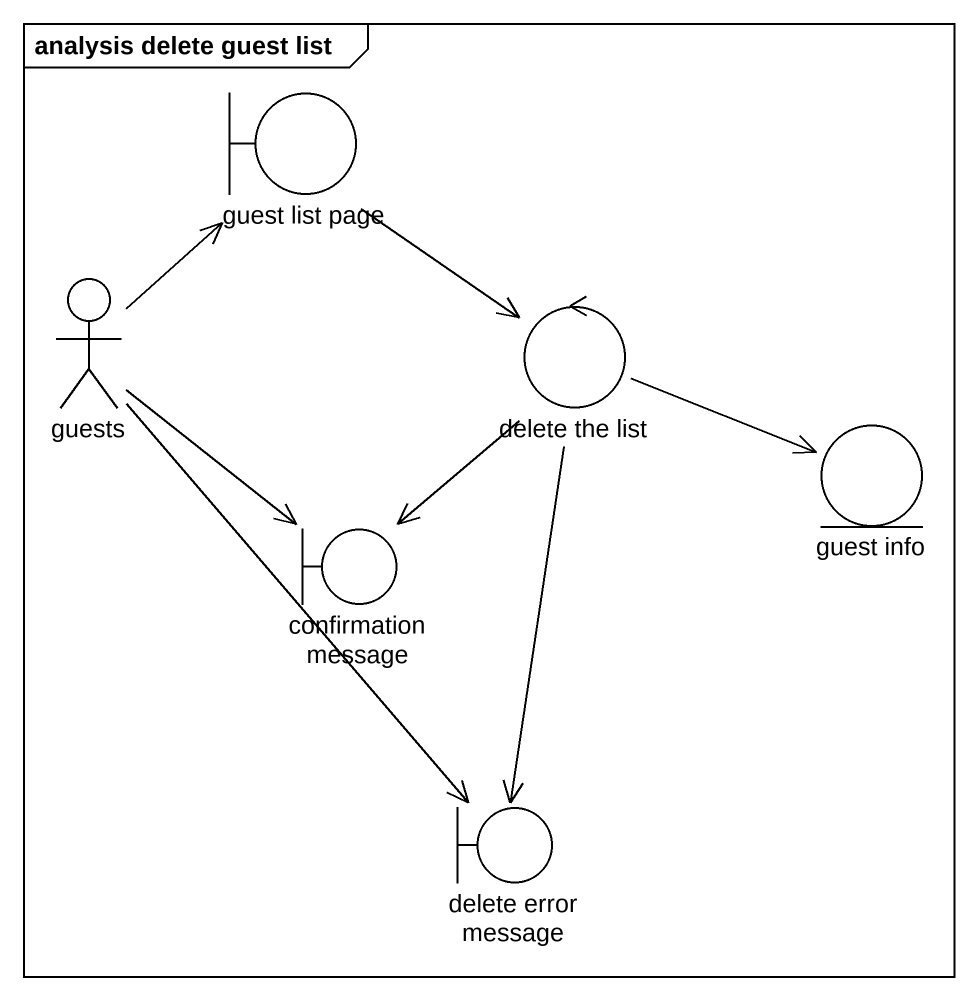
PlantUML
@startuml
mainframe analysis delete guest list
boundary "guest list page" as guest_list_page
actor guests
control "delete the list" as delete_the_list
entity "guest info" as guest_info
boundary "confirmation message" as confirmation_message
boundary "delete error message" as delete_error_message
guest_list_page --> delete_the_list
guests -up-> guest_list_page
guests --> confirmation_message
guests --> delete_error_message
delete_the_list -right-> guest_info
delete_the_list --> confirmation_message
delete_the_list --> delete_error_message
@enduml
